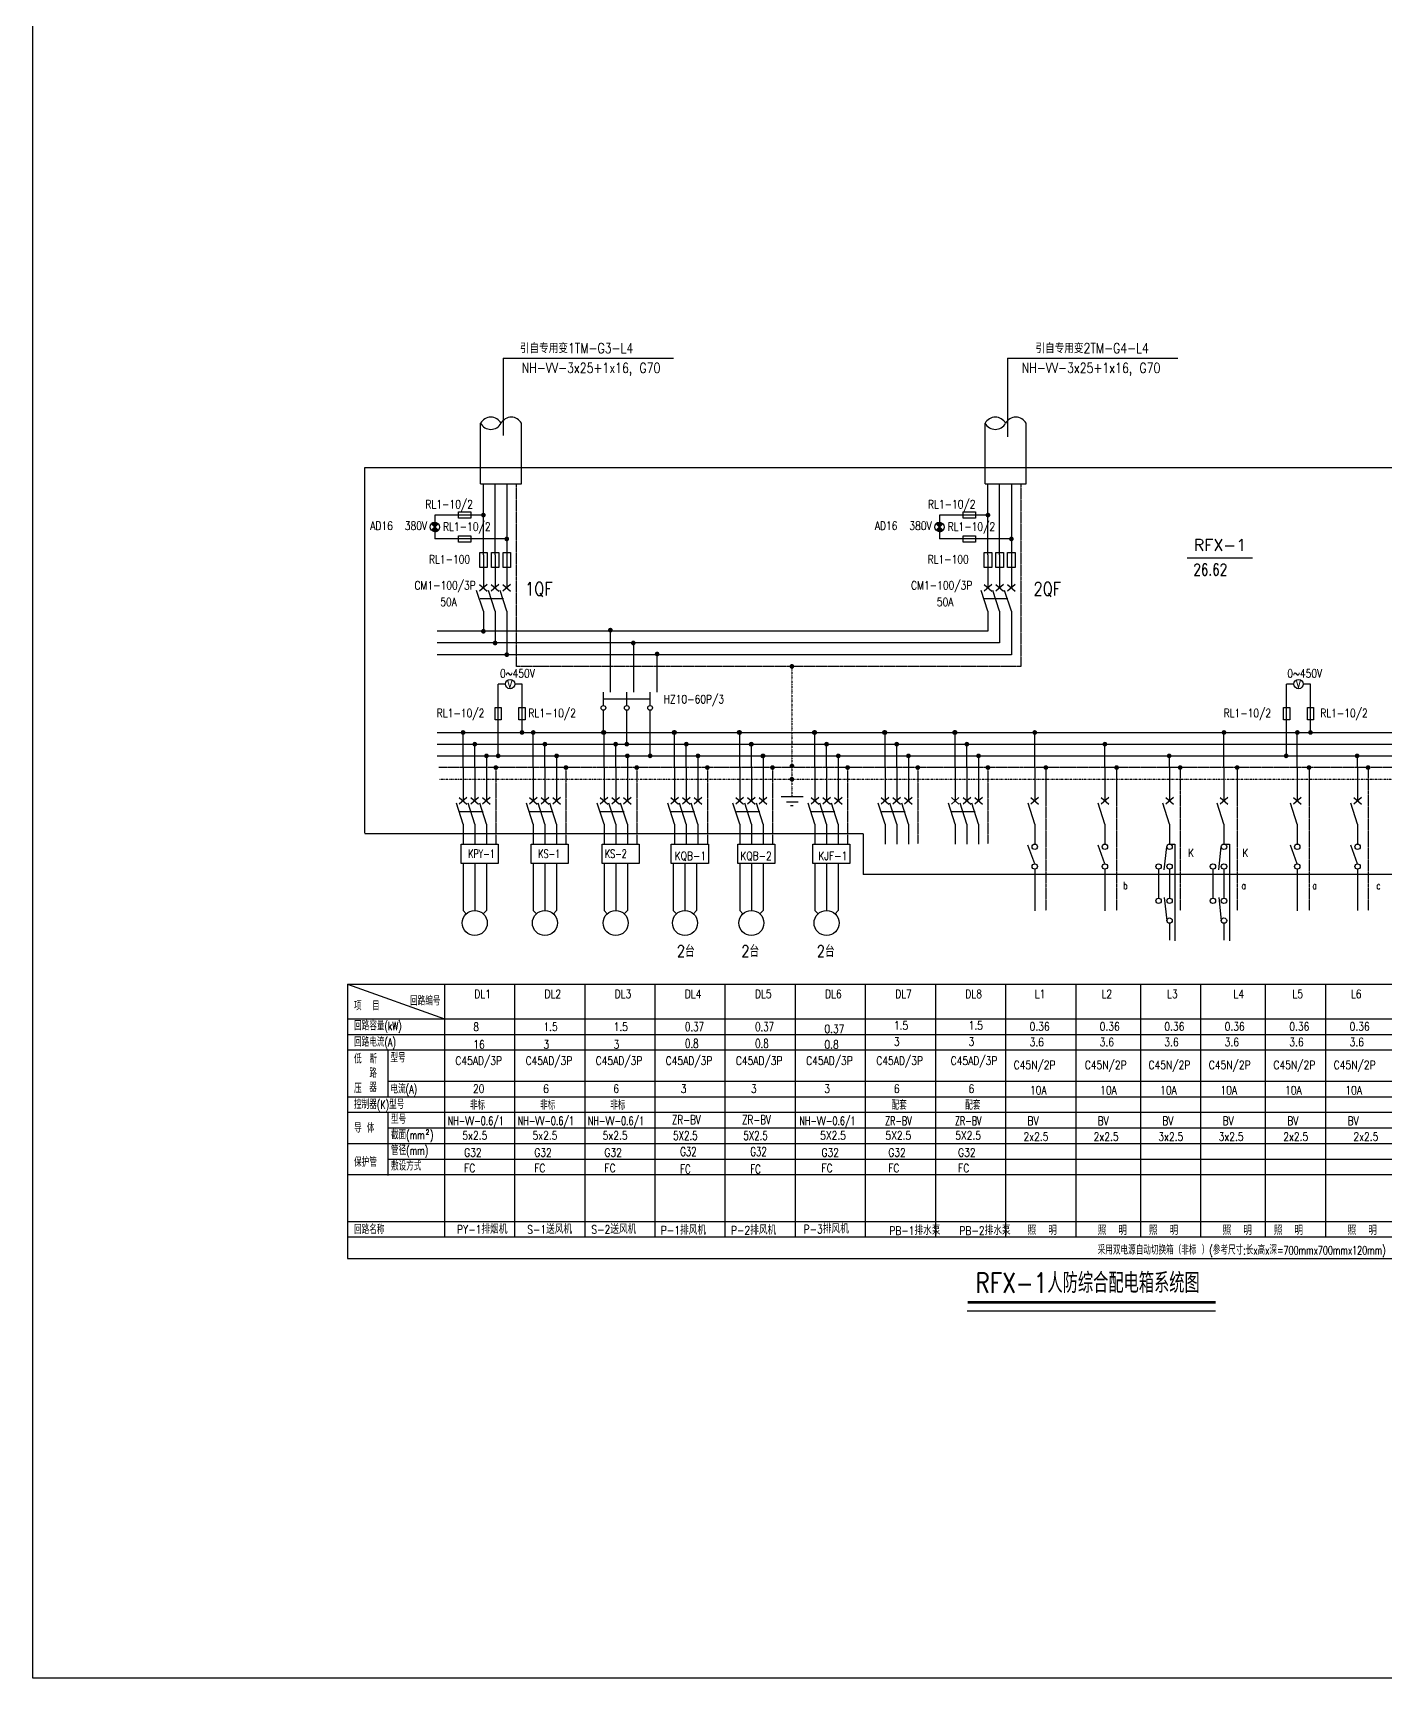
# Model space of a CAD drawing. Extents: x -170759 to 304867, y -311201 to 112352.
# Drawn here: x 41242 to 81724, y -104283 to -55029 of the extents above; entities that cross this region are included whole.
import ezdxf

# ---------------------------------------------------------------- set-up
doc = ezdxf.new("R2010")
doc.units = 0
for name, pattern in [('DASHDOT', [1, 0.5, -0.25, 0, -0.25]), ('DASHED', [0.75, 0.5, -0.25]), ('DASHED2', [0.375, 0.25, -0.125]), ('HIDDENX2', [0.75, 0.5, -0.25])]:
    doc.linetypes.add(name, pattern=pattern)
doc.layers.get('0').update_dxf_attribs({"linetype": 'CONTINUOUS'})
for name, color, linetype in [('DL', 7, 'CONTINUOUS'), ('ZHU', 251, 'CONTINUOUS'), ('导线', 1, 'CONTINUOUS'), ('标注', 7, 'CONTINUOUS')]:
    doc.layers.add(name, color=color, linetype=linetype)
doc.styles.add('HZ', font='txt', dxfattribs={"width": 0.9, "height": 350, "bigfont": 'HZS.SHX'})
doc.styles.add('HZFS', font='txt.shx', dxfattribs={"width": 0.8, "bigfont": 'msi_fsx.shx'})
doc.styles.add('HZS', font='txt', dxfattribs={"width": 0.7, "bigfont": 'HZS'})

# ---------------------------------------------------------------- blocks, each defined once
blk = doc.blocks.new('DL')
at = {"layer": 'DL', "color": 1}
for p, q in [((0, 0), (0, -1420)), ((-163, -1279), (163, -1562)), ((163, -1279), (-163, -1562)), ((0, -2420), (-288, -1530)), ((0, -2420), (0, -3275))]:
    blk.add_line(p, q, dxfattribs=at)

msp = doc.modelspace()

# ---------------------------------------------------------------- hatches: boundary and pattern name
at = {"layer": 'DL'}
h = msp.add_hatch(dxfattribs=at)
h.set_pattern_fill('ANSI31', color=1, scale=0.7, style=0)
h.set_pattern_definition([(45, (-270384.53834, -449967.34328), (-0.061871845086, 0.061871845086), [])])
h.paths.add_polyline_path([(53278.67072, -69821.48264), (53278.67072, -69681.48263, 0.1989123674), (53179.67577, -69722.48768)])
h.paths.add_polyline_path([(53278.67072, -69821.48264), (53377.66568, -69722.48768, 0.1989123674), (53278.67072, -69681.48263)])
h.paths.add_polyline_path([(53179.67577, -69920.47759, 0.1989123674), (53278.67072, -69961.48264), (53278.67072, -69821.48264)])
h.paths.add_polyline_path([(53278.67072, -69961.48264, 0.1989123674), (53377.66568, -69920.47759), (53278.67072, -69821.48264)])
h = msp.add_hatch(dxfattribs=at)
h.set_pattern_fill('ANSI31', color=1, scale=0.7, style=0)
h.set_pattern_definition([(45, (-255278.84661, -449967.34328), (-0.061871845086, 0.061871845086), [])])
h.paths.add_polyline_path([(68384.36245, -69821.48264), (68384.36245, -69681.48263, 0.1989123674), (68285.3675, -69722.48768)])
h.paths.add_polyline_path([(68384.36245, -69821.48264), (68483.3574, -69722.48768, 0.1989123674), (68384.36245, -69681.48263)])
h.paths.add_polyline_path([(68285.3675, -69920.47759, 0.1989123674), (68384.36245, -69961.48264), (68384.36245, -69821.48264)])
h.paths.add_polyline_path([(68384.36245, -69961.48264, 0.1989123674), (68483.3574, -69920.47759), (68384.36245, -69821.48264)])

# ---------------------------------------------------------------- linework, layer by layer
msp.add_lwpolyline([(110796.55916, -5775.22087), (110796.55916, -104282.61278), (41242.13485, -104282.61278), (41242.13485, -5775.22087)], close=True)
at = {"layer": 'DL', "color": 1}
for p, q in [((54729.07076, -70651.43992), (54729.07076, -68526.8358)), ((55079.07077, -70651.43992), (55079.07077, -68526.8358)), ((55429.07078, -68526.8358), (55429.07078, -71620.54105)), ((69834.76249, -70651.43992), (69834.76249, -68526.8358)), ((70184.7625, -70651.43992), (70184.7625, -68526.8358)), ((70534.76251, -68526.8358), (70534.76251, -71620.54105)), ((53179.67577, -69920.47759), (53377.66568, -69722.48768)), ((53377.66568, -69920.47759), (53179.67577, -69722.48768)), ((54729.07076, -69464.13263), (53278.67072, -69464.13263)), ((53278.67072, -69464.13263), (53278.67072, -70178.83265)), ((68285.3675, -69920.47759), (68483.3574, -69722.48768)), ((68483.3574, -69920.47759), (68285.3675, -69722.48768)), ((68384.36245, -69464.13263), (68384.36245, -70178.83265)), ((69834.76249, -69464.13263), (68384.36245, -69464.13263)), ((55429.07078, -70178.83265), (53278.67072, -70178.83265)), ((70534.76251, -70178.83265), (68384.36245, -70178.83265)), ((54729.07076, -70651.43992), (54729.07076, -71620.54105)), ((55079.07077, -70651.43992), (55079.07077, -71620.54105)), ((55079.07077, -70651.43992), (55079.07077, -71620.54105)), ((55429.07078, -70651.43992), (55429.07078, -71620.54105)), ((69834.76249, -70651.43992), (69834.76249, -71620.54105)), ((70184.7625, -70651.43992), (70184.7625, -71620.54105)), ((70184.7625, -70651.43992), (70184.7625, -71620.54105)), ((70534.76251, -70651.43992), (70534.76251, -71620.54105)), ((54628.27076, -71964.06477), (55328.27078, -71964.06477)), ((69733.96249, -71964.06477), (70433.96251, -71964.06477)), ((70184.7625, -72345.6896), (70184.7625, -73293.83273)), ((70534.76251, -72345.6896), (70534.76251, -73643.83274)), ((58530.89732, -72943.83272), (53343.65671, -72943.83272)), ((59230.89734, -73293.83273), (53343.65671, -73293.83273)), ((55079.07077, -72943.83272), (55079.07077, -73293.83273)), ((55429.07078, -72943.83272), (55429.07078, -73643.83274)), ((62721.79744, -72943.83272), (58530.89732, -72943.83272)), ((58530.89732, -74770.13277), (58530.89732, -72943.83272)), ((63421.79746, -73293.83273), (59230.89734, -73293.83273)), ((59230.89734, -74770.13277), (59230.89734, -73293.83273)), ((69834.76249, -72943.83272), (62148.41228, -72943.83272)), ((70184.7625, -73293.83273), (62148.41228, -73293.83273)), ((59930.89736, -73643.83274), (53343.65671, -73643.83274)), ((64121.79748, -73643.83274), (59930.89736, -73643.83274)), ((59930.89736, -74770.13277), (59930.89736, -73643.83274)), ((70534.76251, -73643.83274), (62148.41228, -73643.83274)), ((55170.07078, -76672.53898), (55170.07078, -74522.13892)), ((55387.42078, -74522.13892), (55170.07078, -74522.13892)), ((55884.7708, -74522.13892), (55667.42079, -74522.13892)), ((55884.7708, -75972.53896), (55884.7708, -74522.13892)), ((58320.89732, -75167.03279), (58320.89732, -74770.13277)), ((58320.89732, -75167.03279), (58320.89732, -74770.13277)), ((59020.89734, -75167.03279), (59020.89734, -74770.13277)), ((59720.89735, -75167.03279), (59720.89735, -74770.13277)), ((78775.70477, -76672.53898), (78775.70477, -74522.13892)), ((78993.05478, -74522.13892), (78775.70477, -74522.13892)), ((79490.40479, -74522.13892), (79273.05478, -74522.13892)), ((79490.40479, -75972.53896), (79490.40479, -74522.13892)), ((58320.89732, -74968.58278), (59720.89735, -74968.58278)), ((58320.89732, -75972.53896), (58320.89732, -75307.03279)), ((59020.89734, -76322.53897), (59020.89734, -75307.03279)), ((59720.89735, -76672.53898), (59720.89735, -75307.03279)), ((53343.65671, -75972.53896), (102565.76985, -75972.53896)), ((53343.65671, -76322.53897), (102565.76985, -76322.53897)), ((54120.8972, -77022.53899), (54120.8972, -75972.53896)), ((54470.89721, -77022.53899), (54470.89721, -76322.53897)), ((56220.89726, -77022.53899), (56220.89726, -75972.53896)), ((56570.89727, -77022.53899), (56570.89727, -76322.53897)), ((58339.64526, -77022.53899), (58339.64526, -75972.53896)), ((58689.64527, -77022.53899), (58689.64527, -76322.53897)), ((60453.36891, -77022.53899), (60453.36891, -75972.53896)), ((60803.36892, -77022.53899), (60803.36892, -76322.53897)), ((62402.87251, -77022.53899), (62402.87251, -75972.53896)), ((62752.87252, -77022.53899), (62752.87252, -76322.53897)), ((64653.3699, -77022.53899), (64653.3699, -75972.53896)), ((65003.36991, -77022.53899), (65003.36991, -76322.53897)), ((66753.36996, -77022.53899), (66753.36996, -75972.53896)), ((67103.36997, -77022.53899), (67103.36997, -76322.53897)), ((68853.37002, -77022.53899), (68853.37002, -75972.53896)), ((69203.37003, -77022.53899), (69203.37003, -76322.53897)), ((71235.89768, -77022.53899), (71235.89768, -75972.53896)), ((73335.89774, -77022.53899), (73335.89774, -76322.53897)), ((76901.04167, -77022.53899), (76901.04167, -75972.53896)), ((79095.94878, -77022.53899), (79095.94878, -76007.53896)), ((53343.65671, -76672.53898), (102565.76985, -76672.53898)), ((54820.89722, -76672.53898), (54820.89722, -77991.64013)), ((56920.89728, -76672.53898), (56920.89728, -77991.64013)), ((59039.64528, -76672.53898), (59039.64528, -77991.64013)), ((61153.36893, -76672.53898), (61153.36893, -77991.64013)), ((63102.87253, -76672.53898), (63102.87253, -77991.64013)), ((65353.36992, -76672.53898), (65353.36992, -77991.64013)), ((67453.36998, -76672.53898), (67453.36998, -77991.64013)), ((69553.37004, -76672.53898), (69553.37004, -77991.64013)), ((75272.59914, -77022.53899), (75272.59914, -76672.53898)), ((80899.72648, -77022.53899), (80899.72648, -76672.53898)), ((54120.8972, -77022.53899), (54120.8972, -77991.64013)), ((54470.89721, -77022.53899), (54470.89721, -77991.64013)), ((54470.89721, -77022.53899), (54470.89721, -77991.64013)), ((54820.89722, -77022.53899), (54820.89722, -77991.64013)), ((56220.89726, -77022.53899), (56220.89726, -77991.64013)), ((56570.89727, -77022.53899), (56570.89727, -77991.64013)), ((56570.89727, -77022.53899), (56570.89727, -77991.64013)), ((56920.89728, -77022.53899), (56920.89728, -77991.64013)), ((58339.64526, -77022.53899), (58339.64526, -77991.64013)), ((58689.64527, -77022.53899), (58689.64527, -77991.64013)), ((58689.64527, -77022.53899), (58689.64527, -77991.64013)), ((59039.64528, -77022.53899), (59039.64528, -77991.64013)), ((60453.36891, -77022.53899), (60453.36891, -77991.64013)), ((60803.36892, -77022.53899), (60803.36892, -77991.64013)), ((60803.36892, -77022.53899), (60803.36892, -77991.64013)), ((61153.36893, -77022.53899), (61153.36893, -77991.64013)), ((62402.87251, -77022.53899), (62402.87251, -77991.64013)), ((62752.87252, -77022.53899), (62752.87252, -77991.64013)), ((62752.87252, -77022.53899), (62752.87252, -77991.64013)), ((63102.87253, -77022.53899), (63102.87253, -77991.64013)), ((64653.3699, -77022.53899), (64653.3699, -77991.64013)), ((65003.36991, -77022.53899), (65003.36991, -77991.64013)), ((65003.36991, -77022.53899), (65003.36991, -77991.64013)), ((65353.36992, -77022.53899), (65353.36992, -77991.64013)), ((66753.36996, -77022.53899), (66753.36996, -77991.64013)), ((67103.36997, -77022.53899), (67103.36997, -77991.64013)), ((67103.36997, -77022.53899), (67103.36997, -77991.64013)), ((67453.36998, -77022.53899), (67453.36998, -77991.64013)), ((68853.37002, -77022.53899), (68853.37002, -77991.64013)), ((69203.37003, -77022.53899), (69203.37003, -77991.64013)), ((69203.37003, -77022.53899), (69203.37003, -77991.64013)), ((69553.37004, -77022.53899), (69553.37004, -77991.64013)), ((71235.89768, -77022.53899), (71235.89768, -77991.64013)), ((71568.79363, -77022.53899), (71568.79363, -77991.64013)), ((73335.89774, -77022.53899), (73335.89774, -77991.64013)), ((73335.89774, -77022.53899), (73335.89774, -77991.64013)), ((73685.89775, -77022.53899), (73685.89775, -77991.64013)), ((76901.04167, -77022.53899), (76901.04167, -77991.64013)), ((77294.41096, -77022.53899), (77294.41096, -77991.64013)), ((79095.94878, -77022.53899), (79095.94878, -77991.64013)), ((79095.94878, -77022.53899), (79095.94878, -77991.64013)), ((79445.94879, -77022.53899), (79445.94879, -77991.64013)), ((63640.43008, -77894.23286), (64302.6301, -77894.23286)), ((63798.63009, -78047.53287), (64154.9301, -78047.53287)), ((63923.93009, -78156.03287), (64000.93009, -78156.03287)), ((54020.0972, -78335.16385), (54720.09721, -78335.16385)), ((56097.45464, -78335.16385), (56797.45466, -78335.16385)), ((58238.84526, -78335.16385), (58938.84527, -78335.16385)), ((60352.56891, -78335.16385), (61052.56893, -78335.16385)), ((60453.36891, -78716.78867), (60453.36891, -79314.93179)), ((60803.36892, -78716.78867), (60803.36892, -79314.93179)), ((61153.36893, -78716.78867), (61153.36893, -79310.54508)), ((62302.07251, -78335.16385), (63002.07253, -78335.16385)), ((64552.5699, -78335.16385), (65252.56992, -78335.16385)), ((64653.3699, -78716.78867), (64653.3699, -79314.93179)), ((65003.36991, -78716.78867), (65003.36991, -79314.93179)), ((65353.36992, -78716.78867), (65353.36992, -79310.54508)), ((66652.56996, -78335.16385), (67352.56998, -78335.16385)), ((66753.36996, -78716.78867), (66753.36996, -79314.93179)), ((67103.36997, -78716.78867), (67103.36997, -79314.93179)), ((67453.36998, -78716.78867), (67453.36998, -79310.54508)), ((68752.57002, -78335.16385), (69452.57004, -78335.16385)), ((68853.37002, -78716.78867), (68853.37002, -79314.93179)), ((69203.37003, -78716.78867), (69203.37003, -79314.93179)), ((69553.37004, -78716.78867), (69553.37004, -79310.54508)), ((56220.89726, -79237.58869), (56220.89726, -79314.93179)), ((56570.89727, -79237.58869), (56570.89727, -79314.93179)), ((56920.89728, -79197.13924), (56920.89728, -79314.93179)), ((58339.64526, -79237.58869), (58339.64526, -79314.93179)), ((58689.64527, -79237.58869), (58689.64527, -79314.93179)), ((59039.64528, -79197.13924), (59039.64528, -79314.93179)), ((71235.89768, -79905.89166), (71031.37922, -79343.03426)), ((73335.89774, -79905.89166), (73131.37928, -79343.03426)), ((79095.94878, -79905.89166), (78891.43032, -79343.03426)), ((80899.72648, -79905.89166), (80695.20802, -79343.03426)), ((54120.8972, -79898.26514), (54120.8972, -81301.51865)), ((54470.89721, -79898.26514), (54470.89721, -81301.51865)), ((54820.89722, -79898.26514), (54820.89722, -81301.51865)), ((56220.89726, -79898.26514), (56220.89726, -81301.51865)), ((56570.89727, -79898.26514), (56570.89727, -81301.51865)), ((56920.89728, -79898.26514), (56920.89728, -81301.51865)), ((58339.64526, -79898.26514), (58339.64526, -81301.51865)), ((58689.64527, -79898.26514), (58689.64527, -81301.51865)), ((59039.64528, -79898.26514), (59039.64528, -81301.51865)), ((60413.26428, -79898.26514), (60413.26428, -81301.51865)), ((60763.26429, -79898.26514), (60763.26429, -81301.51865)), ((61113.2643, -79898.26514), (61113.2643, -81301.51865)), ((62402.25914, -79898.26514), (62402.25914, -81301.51865)), ((62752.25915, -79898.26514), (62752.25915, -81301.51865)), ((63102.25916, -79898.26514), (63102.25916, -81301.51865)), ((64653.3699, -79898.26514), (64653.3699, -81301.51865)), ((65003.36991, -79898.26514), (65003.36991, -81301.51865)), ((65353.36992, -79898.26514), (65353.36992, -81301.51865)), ((71232.97925, -80065.83841), (71232.97925, -81312.83365)), ((73332.97931, -80065.83841), (73332.97931, -81312.83365)), ((79093.03036, -80065.83841), (79093.03036, -81312.83365))]:
    msp.add_line(p, q, dxfattribs=at)
at = {"layer": 'DL', "color": 1, "linetype": 'HIDDENX2'}
for p, q in [((55709.07079, -68526.8358), (55709.07079, -73993.83275)), ((70814.76252, -68526.8358), (70814.76252, -73993.83275)), ((70814.76252, -73993.83275), (55709.07079, -73993.83275)), ((71568.79363, -77022.53899), (71568.79363, -81301.51865)), ((73685.89775, -77022.53899), (73685.89775, -81301.51865)), ((75587.5905, -77022.53899), (75587.5905, -81301.51865)), ((77294.41096, -77022.53899), (77294.41096, -81301.51865)), ((79445.94879, -77022.53899), (79445.94879, -81301.51865)), ((81214.71784, -77022.53899), (81214.71784, -81301.51865))]:
    msp.add_line(p, q, dxfattribs=at)
at = {"layer": 'DL', "color": 1, "linetype": 'DASHDOT'}
for p, q in [((63965.23009, -73993.83275), (63965.23009, -77894.23286)), ((53401.47359, -77372.539), (102565.76985, -77372.539))]:
    msp.add_line(p, q, dxfattribs=at)
at = {"layer": 'DL', "color": 1, "linetype": 'Continuous'}
for p, q in [((54120.8972, -81301.51865), (54215.02786, -81402.37293)), ((54820.89722, -81301.51865), (54726.76656, -81402.37293)), ((56220.89726, -81301.51865), (56315.02792, -81402.37293)), ((56920.89728, -81301.51865), (56826.76661, -81402.37293)), ((58339.64526, -81301.51865), (58433.77592, -81402.37293)), ((59039.64528, -81301.51865), (58945.51462, -81402.37293)), ((60413.26428, -81301.51865), (60507.39494, -81402.37293)), ((61113.2643, -81301.51865), (61019.13364, -81402.37293)), ((62402.25914, -81301.51865), (62496.38981, -81402.37293)), ((63102.25916, -81301.51865), (63008.1285, -81402.37293)), ((64653.3699, -81301.51865), (64747.50056, -81402.37293)), ((65353.36992, -81301.51865), (65259.23926, -81402.37293))]:
    msp.add_line(p, q, dxfattribs=at)
at = {"layer": 'DL'}
for p, q in [((53560.89718, -83508.97883), (53560.89718, -91076.57373)), ((55660.89724, -83508.97883), (55660.89724, -91076.57373)), ((57760.8973, -83508.97883), (57760.8973, -91076.57373)), ((59860.89736, -83508.97883), (59860.89736, -91076.57373)), ((61960.89742, -83508.97883), (61960.89742, -91076.57373)), ((64060.89748, -83508.97883), (64060.89748, -91076.57373)), ((66160.89754, -83508.97883), (66160.89754, -91076.57373)), ((68260.89759, -83508.97883), (68260.89759, -91076.57373)), ((70360.89765, -83508.97883), (70360.89765, -91076.57373)), ((72460.89771, -83508.97883), (72460.89771, -91076.57373)), ((74396.75308, -83508.97883), (74396.75308, -91076.57373)), ((76201.29607, -83508.97883), (76201.29607, -91076.57373)), ((78137.15144, -83508.97883), (78137.15144, -91076.57373)), ((79941.69443, -83508.97883), (79941.69443, -91076.57373)), ((51864.37447, -85500.79752), (51864.37447, -86876.57361)), ((51864.37447, -87367.46424), (51864.37447, -89234.13096))]:
    msp.add_line(p, q, dxfattribs=at)
at = {"layer": 'DL', "color": 1}
for points in [[(53982.87074, -69556.88263), (53982.87074, -69371.38262), (54354.57075, -69371.38262), (54354.57075, -69556.88263)], [(53982.87074, -70271.58265), (53982.87074, -70086.08264), (54354.57075, -70086.08264), (54354.57075, -70271.58265)], [(54617.77076, -70589.13992), (54840.37077, -70589.13992), (54840.37077, -71035.17993), (54617.77076, -71035.17993)], [(54967.77077, -70589.13992), (55190.37078, -70589.13992), (55190.37078, -71035.17993), (54967.77077, -71035.17993)], [(55317.77078, -70589.13992), (55540.37079, -70589.13992), (55540.37079, -71035.17993), (55317.77078, -71035.17993)], [(69723.46249, -70589.13992), (69946.0625, -70589.13992), (69946.0625, -71035.17993), (69723.46249, -71035.17993)], [(70073.4625, -70589.13992), (70296.06251, -70589.13992), (70296.06251, -71035.17993), (70073.4625, -71035.17993)], [(70423.46251, -70589.13992), (70646.06251, -70589.13992), (70646.06251, -71035.17993), (70423.46251, -71035.17993)]]:
    msp.add_lwpolyline(points, close=True, dxfattribs=at)
at = {"layer": 'DL', "color": 1, "const_width": 70}
for points in [[(54694.07076, -69464.13263, 1), (54764.07076, -69464.13263, 1)], [(69799.76249, -69464.13263, 1), (69869.76249, -69464.13263, 1)], [(55394.07078, -70178.83265, 1), (55464.07078, -70178.83265, 1)], [(70499.76251, -70178.83265, 1), (70569.76251, -70178.83265, 1)], [(54694.07076, -72943.83272, 1), (54764.07076, -72943.83272, 1)], [(58495.89732, -72908.83272, 1), (58565.89732, -72908.83272, 1)], [(55044.07077, -73293.83273, 1), (55114.07077, -73293.83273, 1)], [(59181.53729, -73293.87598, 1), (59251.53729, -73293.87598, 1)], [(55394.07078, -73643.83274, 1), (55464.07078, -73643.83274, 1)], [(59895.89736, -73623.85128, 1), (59965.89736, -73623.85128, 1)], [(63930.23009, -73993.83275, 1), (64000.23009, -73993.83275, 1)], [(54085.8972, -75972.53896, 1), (54155.8972, -75972.53896, 1)], [(54435.89721, -76322.53897, 1), (54505.89721, -76322.53897, 1)], [(55884.7708, -75937.53896, 1), (55884.7708, -76007.53896, 1)], [(56185.89726, -75972.53896, 1), (56255.89726, -75972.53896, 1)], [(56535.89727, -76322.53897, 1), (56605.89727, -76322.53897, 1)], [(58285.89731, -75972.53896, 1), (58355.89732, -75972.53896, 1)], [(58285.89731, -75972.53896, 1), (58355.89732, -75972.53896, 1)], [(58304.64526, -75972.53896, 1), (58374.64526, -75972.53896, 1)], [(58654.64527, -76322.53897, 1), (58724.64527, -76322.53897, 1)], [(58985.89733, -76322.53897, 1), (59055.89734, -76322.53897, 1)], [(60399.08472, -75972.53896, 1), (60469.08472, -75972.53896, 1)], [(60399.08472, -75972.53896, 1), (60469.08472, -75972.53896, 1)], [(60417.83266, -75972.53896, 1), (60487.83266, -75972.53896, 1)], [(60768.36892, -76322.53897, 1), (60838.36892, -76322.53897, 1)], [(62348.58832, -75972.53896, 1), (62418.58832, -75972.53896, 1)], [(62348.58832, -75972.53896, 1), (62418.58832, -75972.53896, 1)], [(62358.41228, -75974.27403, 1), (62428.41228, -75974.27403, 1)], [(62367.33626, -75972.53896, 1), (62437.33626, -75972.53896, 1)], [(62708.41229, -76324.27404, 1), (62778.41229, -76324.27404, 1)], [(62717.87252, -76322.53897, 1), (62787.87252, -76322.53897, 1)], [(64599.08571, -75972.53896, 1), (64669.08571, -75972.53896, 1)], [(64599.08571, -75972.53896, 1), (64669.08571, -75972.53896, 1)], [(64617.83365, -75972.53896, 1), (64687.83365, -75972.53896, 1)], [(64968.36991, -76322.53897, 1), (65038.36991, -76322.53897, 1)], [(66699.08577, -75972.53896, 1), (66769.08577, -75972.53896, 1)], [(66699.08577, -75972.53896, 1), (66769.08577, -75972.53896, 1)], [(66717.83371, -75972.53896, 1), (66787.83371, -75972.53896, 1)], [(67068.36997, -76322.53897, 1), (67138.36997, -76322.53897, 1)], [(68799.08582, -75972.53896, 1), (68869.08583, -75972.53896, 1)], [(68799.08582, -75972.53896, 1), (68869.08583, -75972.53896, 1)], [(68817.83377, -75972.53896, 1), (68887.83377, -75972.53896, 1)], [(69168.37003, -76322.53897, 1), (69238.37003, -76322.53897, 1)], [(71200.89768, -75972.53896, 1), (71270.89768, -75972.53896, 1)], [(73300.89774, -76322.53897, 1), (73370.89774, -76322.53897, 1)], [(76866.04167, -75972.53896, 1), (76936.04167, -75972.53896, 1)], [(79060.94878, -75972.53896, 1), (79130.94878, -75972.53896, 1)], [(79490.40479, -75937.53896, 1), (79490.40479, -76007.53896, 1)], [(54785.89722, -76672.53898, 1), (54855.89722, -76672.53898, 1)], [(55170.07078, -76637.53898, 1), (55170.07078, -76707.53898, 1)], [(56885.89728, -76672.53898, 1), (56955.89728, -76672.53898, 1)], [(59004.64528, -76672.53898, 1), (59074.64528, -76672.53898, 1)], [(59685.89735, -76672.53898, 1), (59755.89736, -76672.53898, 1)], [(61118.36893, -76672.53898, 1), (61188.36893, -76672.53898, 1)], [(63058.4123, -76674.27405, 1), (63128.4123, -76674.27405, 1)], [(63067.87253, -76672.53898, 1), (63137.87253, -76672.53898, 1)], [(65318.36992, -76672.53898, 1), (65388.36992, -76672.53898, 1)], [(67418.36998, -76672.53898, 1), (67488.36998, -76672.53898, 1)], [(69518.37004, -76672.53898, 1), (69588.37004, -76672.53898, 1)], [(75258.59914, -76637.53898, 1), (75258.59914, -76707.53898, 1)], [(78761.70477, -76637.53898, 1), (78761.70477, -76707.53898, 1)], [(80885.72648, -76637.53898, 1), (80885.72648, -76707.53898, 1)], [(55065.89722, -77022.53899, 1), (55135.89723, -77022.53899, 1)], [(57165.89728, -77022.53899, 1), (57235.89729, -77022.53899, 1)], [(59284.64528, -77022.53899, 1), (59354.64529, -77022.53899, 1)], [(61398.36894, -77022.53899, 1), (61468.36894, -77022.53899, 1)], [(63347.87254, -77022.53899, 1), (63417.87254, -77022.53899, 1)], [(63930.23009, -76978.38271, 1), (64000.23009, -76978.38271, 1)], [(63930.23009, -77372.539, 1), (64000.23009, -77372.539, 1)], [(65598.36993, -77022.53899, 1), (65668.36993, -77022.53899, 1)], [(67698.36999, -77022.53899, 1), (67768.36999, -77022.53899, 1)], [(69798.37005, -77022.53899, 1), (69868.37005, -77022.53899, 1)], [(71533.79363, -77022.53899, 1), (71603.79363, -77022.53899, 1)], [(73650.89774, -77022.53899, 1), (73720.89775, -77022.53899, 1)], [(75552.5905, -77022.53899, 1), (75622.5905, -77022.53899, 1)], [(77259.41096, -77022.53899, 1), (77329.41096, -77022.53899, 1)], [(79410.94879, -77022.53899, 1), (79480.94879, -77022.53899, 1)], [(81179.71784, -77022.53899, 1), (81249.71784, -77022.53899, 1)]]:
    msp.add_lwpolyline(points, format="xyb", close=True, dxfattribs=at)
at = {"layer": 'DL'}
for points in [[(69088.56247, -69556.88263), (69088.56247, -69371.38262), (69460.26248, -69371.38262), (69460.26248, -69556.88263)], [(69088.56247, -70271.58265), (69088.56247, -70086.08264), (69460.26248, -70086.08264), (69460.26248, -70271.58265)], [(55077.32077, -75226.33894), (55262.82078, -75226.33894), (55262.82078, -75598.03895), (55077.32077, -75598.03895)], [(55792.02079, -75226.33894), (55977.5208, -75226.33894), (55977.5208, -75598.03895), (55792.02079, -75598.03895)], [(78682.95477, -75226.33894), (78868.45477, -75226.33894), (78868.45477, -75598.03895), (78682.95477, -75598.03895)], [(79397.65479, -75226.33894), (79583.15479, -75226.33894), (79583.15479, -75598.03895), (79397.65479, -75598.03895)]]:
    msp.add_lwpolyline(points, close=True, dxfattribs=at)
for points in [[(55171.81582, -79314.93179), (55171.81582, -79898.26514), (54062.56386, -79898.26514), (54062.56386, -79314.93179), (55171.81582, -79314.93179)], [(57271.81588, -79314.93179), (57271.81588, -79898.26514), (56162.56392, -79898.26514), (56162.56392, -79314.93179), (57271.81588, -79314.93179)], [(59390.56388, -79314.93179), (59390.56388, -79898.26514), (58281.31192, -79898.26514), (58281.31192, -79314.93179), (59390.56388, -79314.93179)], [(61464.1829, -79314.93179), (61464.1829, -79898.26514), (60354.93094, -79898.26514), (60354.93094, -79314.93179), (61464.1829, -79314.93179)], [(63453.17777, -79314.93179), (63453.17777, -79898.26514), (62343.92581, -79898.26514), (62343.92581, -79314.93179), (63453.17777, -79314.93179)], [(65704.28852, -79314.93179), (65704.28852, -79898.26514), (64595.03657, -79898.26514), (64595.03657, -79314.93179), (65704.28852, -79314.93179)]]:
    msp.add_lwpolyline(points, dxfattribs=at)
at = {"layer": 'DL', "color": 1}
for centre, radius in [((53278.67072, -69821.48264), 140), ((68384.36245, -69821.48264), 140), ((55527.42079, -74522.13892), 140), ((79133.05478, -74522.13892), 140), ((58320.89732, -75237.03279), 70), ((59020.89734, -75237.03279), 70), ((59720.89735, -75237.03279), 70), ((71235.89768, -79394.93179), 80), ((73335.89774, -79394.93179), 80), ((79095.94878, -79394.93179), 80), ((80899.72648, -79394.93179), 80), ((71235.89768, -79985.89166), 80), ((73335.89774, -79985.89166), 80), ((79095.94878, -79985.89166), 80), ((80899.72648, -79985.89166), 80)]:
    msp.add_circle(centre, radius, dxfattribs=at)
at = {"layer": 'DL'}
for centre in [(54470.89721, -81676.51865), (56570.89727, -81676.51865), (58689.64527, -81676.51865), (60763.26429, -81676.51865), (62752.25915, -81676.51865), (65003.36991, -81676.51865)]:
    msp.add_circle(centre, 375, dxfattribs=at)
at = {"layer": 'ZHU'}
msp.add_line((69213.7512, -93288.78177), (76651.64446, -93288.78177), dxfattribs=at)
at = {"layer": 'ZHU', "const_width": 80}
msp.add_lwpolyline([(69230.67001, -93029.60843), (76651.64446, -93029.60843)], dxfattribs=at)
at = {"layer": '导线', "linetype": 'DASHED'}
for p, q in [((53394.32995, -77013.38271), (102565.76985, -77013.38271)), ((55100.89723, -77057.53899), (55100.89723, -79308.92537)), ((57200.89728, -77057.53899), (57200.89728, -79308.92537)), ((59319.64529, -77057.53899), (59319.64529, -79308.92537)), ((61433.36894, -77057.53899), (61433.36894, -79308.92537)), ((63382.87254, -77057.53899), (63382.87254, -79308.92537)), ((65633.36993, -77057.53899), (65633.36993, -79308.92537)), ((67733.36999, -77057.53899), (67733.36999, -79308.92537)), ((69833.37005, -77057.53899), (69833.37005, -79308.92537))]:
    msp.add_line(p, q, dxfattribs=at)
at = {"layer": '导线', "ltscale": 1000}
for p, q in [((75113.39914, -80089.44197), (75192.59914, -79394.93179)), ((75275.51623, -79314.93179), (75432.59914, -79314.93179)), ((75432.59914, -79314.93179), (75432.59914, -82206.13562)), ((76741.84167, -80089.44197), (76821.04167, -79394.93179)), ((76903.95876, -79314.93179), (77061.04167, -79314.93179)), ((77061.04167, -79314.93179), (77061.04167, -82206.13562)), ((74942.99914, -80065.89166), (74942.99914, -80933.22032)), ((75272.59914, -80065.89166), (75272.59914, -80933.22032)), ((76571.44167, -80065.89166), (76571.44167, -80933.22032)), ((76901.04167, -80065.89166), (76901.04167, -80933.22032)), ((80899.72648, -80065.89166), (80899.72648, -81301.51865)), ((75113.39914, -80909.67001), (75192.59914, -81604.18019)), ((76741.84167, -80909.67001), (76821.04167, -81604.18019)), ((75272.59914, -81684.18019), (75272.59914, -82192.4363)), ((76901.04167, -81684.18019), (76901.04167, -82192.4363))]:
    msp.add_line(p, q, dxfattribs=at)
for centre in [(75272.59914, -79394.93179), (76901.04167, -79394.93179), (74942.99914, -79985.89166), (75272.59914, -79985.89166), (76571.44167, -79985.89166), (76901.04167, -79985.89166), (74942.99914, -81013.22032), (75272.59914, -81013.22032), (76571.44167, -81013.22032), (76901.04167, -81013.22032), (75272.59914, -81604.18019), (76901.04167, -81604.18019)]:
    msp.add_circle(centre, 80, dxfattribs=at)
at = {"layer": '标注', "linetype": 'Continuous'}
for p, q in [((55315.90415, -64763.4039), (60418.14596, -64763.4039)), ((55315.90415, -64763.4039), (55315.90415, -67081.48426)), ((70421.59587, -64763.4039), (75523.83769, -64763.4039)), ((70421.59587, -64763.4039), (70421.59587, -67123.4121)), ((54644.5129, -68526.8358), (54644.5129, -66716.29675)), ((55869.81701, -68526.8358), (55869.81701, -66716.29675)), ((69750.20463, -68526.8358), (69750.20463, -66716.29675)), ((70975.50874, -68526.8358), (70975.50874, -66716.29675)), ((54644.5129, -68526.8358), (55869.81701, -68526.8358)), ((69750.20463, -68526.8358), (70975.50874, -68526.8358)), ((75799.98762, -70744.69448), (77759.32693, -70744.69448))]:
    msp.add_line(p, q, dxfattribs=at)
at = {"layer": '标注', "linetype": 'DASHED2', "ltscale": 10}
for p, q in [((51178.48693, -68040.24616), (102857.79881, -68040.24616)), ((51178.48693, -78999.27882), (51178.48693, -68040.24616)), ((51178.48693, -78999.27882), (66094.31244, -78999.27882)), ((66094.31244, -78999.27882), (66094.31244, -80227.1063)), ((102857.79881, -80227.1063), (66094.31244, -80227.1063))]:
    msp.add_line(p, q, dxfattribs=at)
at = {"layer": '标注'}
for p, q in [((50663.2911, -83508.97883), (102478.49247, -83508.97883)), ((50663.2911, -83508.97883), (50663.2911, -91722.22983)), ((50663.2911, -83508.97883), (53560.89718, -84543.24021)), ((53560.89718, -83508.97883), (53560.89718, -91076.57373)), ((50663.2911, -84543.24021), (102478.49247, -84543.24021)), ((50663.2911, -85009.90689), (102478.49247, -85009.90689)), ((50663.2911, -85476.57357), (102478.49247, -85476.57357)), ((51864.37447, -86409.90693), (102478.49247, -86409.90693)), ((50663.2911, -86876.57361), (102478.49247, -86876.57361)), ((50663.2911, -87343.24029), (102478.49247, -87343.24029)), ((51864.37447, -87809.90697), (102478.49247, -87809.90697)), ((50663.2911, -88276.57365), (102478.49247, -88276.57365)), ((51864.37447, -88743.24033), (102478.49247, -88743.24033)), ((50663.2911, -89209.90701), (102478.49247, -89209.90701)), ((50663.2911, -90609.90705), (102478.49247, -90609.90705)), ((50663.2911, -91076.57373), (102478.49247, -91076.57373)), ((50663.2911, -91722.22983), (102478.49247, -91722.22983))]:
    msp.add_line(p, q, dxfattribs=at)
at = {"layer": '标注', "linetype": 'Continuous'}
for centre, start, end in [((54950.83893, -66881.96377), 28.405377334, 151.594622666), ((54950.83893, -66550.62973), 208.405377334, 331.594622666), ((55563.49098, -66881.96377), 28.405377334, 151.594622666), ((70056.53066, -66881.96377), 28.405377334, 151.594622666), ((70056.53066, -66550.62973), 208.405377334, 331.594622666), ((70669.18271, -66881.96377), 28.405377334, 151.594622666)]:
    msp.add_arc(centre, 348.2545, start, end, dxfattribs=at)

# ---------------------------------------------------------------- block references
at = {"layer": 'DL', "color": 1, "xscale": 0.7000000195985194, "yscale": 0.7000000195985194, "zscale": 0.7000000196000005}
for p in [(54729.07076, -70651.43992), (55079.07077, -70651.43992), (55429.07078, -70651.43992), (69834.76249, -70651.43992), (70184.7625, -70651.43992), (70534.76251, -70651.43992), (54120.8972, -77022.53899), (54470.89721, -77022.53899), (54820.89722, -77022.53899), (56220.89726, -77022.53899), (56570.89727, -77022.53899), (56920.89728, -77022.53899), (58339.64526, -77022.53899), (58689.64527, -77022.53899), (59039.64528, -77022.53899), (60453.36891, -77022.53899), (60803.36892, -77022.53899), (61153.36893, -77022.53899), (62402.87251, -77022.53899), (62752.87252, -77022.53899), (63102.87253, -77022.53899), (64653.3699, -77022.53899), (65003.36991, -77022.53899), (65353.36992, -77022.53899), (66753.36996, -77022.53899), (67103.36997, -77022.53899), (67453.36998, -77022.53899), (68853.37002, -77022.53899), (69203.37003, -77022.53899), (69553.37004, -77022.53899), (71235.89768, -77022.53899), (73335.89774, -77022.53899), (75272.59914, -77022.53899), (76901.04167, -77022.53899), (79095.94878, -77022.53899), (80899.72648, -77022.53899)]:
    msp.add_blockref('DL', p, dxfattribs=at)

# ---------------------------------------------------------------- texts
at = {"layer": 'DL'}
for s, height, style, width, p in [('KQB-1', 250.000007, 'HZFS', 0.8, (60456.50853, -79791.17243)), ('KQB-2', 250.000007, 'HZFS', 0.8, (62418.2416, -79791.17243)), ('KJF-1', 250.000007, 'HZFS', 0.8, (64757.20748, -79791.17243)), ('2台', 350, 'HZFS', 0.8, (60522.96855, -82692.92367)), ('2台', 350, 'HZFS', 0.8, (62453.00259, -82692.92367)), ('2台', 350, 'HZFS', 0.8, (64711.89685, -82692.92367)), ('DL1', 250.000007, 'HZFS', 0.8, (54458.69567, -83925.75009)), ('DL2', 250.000007, 'HZFS', 0.8, (56558.69573, -83925.75009)), ('DL3', 250.000007, 'HZFS', 0.8, (58658.69579, -83925.75009)), ('DL4', 250.000007, 'HZFS', 0.8, (60758.69585, -83925.75009)), ('DL5', 250.000007, 'HZFS', 0.8, (62858.69591, -83925.75009)), ('DL6', 250.000007, 'HZFS', 0.8, (64958.69596, -83925.75009)), ('DL7', 250.000007, 'HZFS', 0.8, (67058.69602, -83925.75009)), ('DL8', 250.000007, 'HZFS', 0.8, (69158.69608, -83925.75009)), ('L1', 250.000007, 'HZFS', 0.8, (71236.67225, -83925.75009)), ('L2', 250.000007, 'HZFS', 0.8, (73234.93319, -83925.75009)), ('L3', 250.000007, 'HZFS', 0.8, (75196.17193, -83925.75009)), ('L4', 250.000007, 'HZFS', 0.8, (77183.9416, -83925.75009)), ('L5', 250.000007, 'HZFS', 0.8, (78950.98915, -83925.75009)), ('L6', 250.000007, 'HZFS', 0.8, (80701.15954, -83925.75009)), ('项  目', 250, 'HZS', 0.7, (50856.866, -84289.40793)), ('回路编号', 250, 'HZS', 0.7, (52534.33064, -84142.99126)), ('回路容量(kW)', 250, 'HZS', 0.7, (50856.866, -84883.49544)), ('8', 250.00001, 'HZFS', 0.8, (54426.04368, -84909.76471)), ('1.5', 250.000007, 'HZFS', 0.8, (56526.04374, -84909.76471)), ('1.5', 250.000007, 'HZFS', 0.8, (58626.0438, -84909.76471)), ('0.37', 270, 'HZFS', 0.7, (60764.49631, -84914.73486)), ('0.37', 270, 'HZFS', 0.7, (62864.49637, -84914.73486)), ('1.5', 250.000007, 'HZFS', 0.8, (67018.02369, -84868.5824)), ('1.5', 250.000007, 'HZFS', 0.8, (69253.74294, -84868.5824)), ('0.36', 250.000007, 'HZFS', 0.8, (71080.949, -84899.66188)), ('0.36', 250.000007, 'HZFS', 0.8, (73180.94906, -84899.66188)), ('0.36', 250.000007, 'HZFS', 0.8, (75116.80443, -84899.66188)), ('0.36', 250.000007, 'HZFS', 0.8, (76921.34742, -84899.66188)), ('0.36', 250.000007, 'HZFS', 0.8, (78857.20279, -84899.66188)), ('0.36', 250.000007, 'HZFS', 0.8, (80661.74578, -84899.66188)), ('回路电流(A)', 250, 'HZS', 0.7, (50856.866, -85374.66212)), ('16', 250.000007, 'HZFS', 0.8, (54426.04368, -85437.65351)), ('3', 250.00001, 'HZFS', 0.8, (56526.04374, -85437.65351)), ('3', 250.00001, 'HZFS', 0.8, (58626.0438, -85437.65351)), ('0.8', 270, 'HZFS', 0.7, (60764.49631, -85418.73486)), ('0.8', 270, 'HZFS', 0.7, (62864.49637, -85418.73486)), ('0.37', 250.000007, 'HZFS', 0.8, (64939.76844, -84970.98683)), ('0.8', 250.000007, 'HZFS', 0.8, (64939.76844, -85437.65351)), ('3', 250.00001, 'HZFS', 0.8, (67018.02369, -85352.63393)), ('3', 250.00001, 'HZFS', 0.8, (69253.74294, -85352.63393)), ('3.6', 250.000007, 'HZFS', 0.8, (71080.949, -85366.32856)), ('3.6', 250.000007, 'HZFS', 0.8, (73180.94906, -85366.32856)), ('3.6', 250.000007, 'HZFS', 0.8, (75116.80443, -85366.32856)), ('3.6', 250.000007, 'HZFS', 0.8, (76921.34742, -85366.32856)), ('3.6', 250.000007, 'HZFS', 0.8, (78857.20279, -85366.32856)), ('3.6', 250.000007, 'HZFS', 0.8, (80661.74578, -85366.32856)), ('低', 250, 'HZS', 0.7, (50856.866, -85877.49547)), ('断', 250, 'HZS', 0.7, (51311.86602, -85881.40081)), ('型号', 250, 'HZS', 0.7, (51945.94937, -85845.99547)), ('C45AD/3P', 250.000007, 'HZFS', 0.8, (53891.66725, -85923.87117)), ('C45AD/3P', 250.000007, 'HZFS', 0.8, (55991.66731, -85923.87117)), ('C45AD/3P', 250.000007, 'HZFS', 0.8, (58091.66736, -85923.87117)), ('C45AD/3P', 250.000007, 'HZFS', 0.8, (60186.92934, -85923.87117)), ('C45AD/3P', 250.000007, 'HZFS', 0.8, (62286.9294, -85923.87117)), ('C45AD/3P', 250.000007, 'HZFS', 0.8, (64391.66754, -85923.87117)), ('C45AD/3P', 250.000007, 'HZFS', 0.8, (66491.6676, -85923.87117)), ('C45AD/3P', 250.000007, 'HZFS', 0.8, (68719.93831, -85923.87117)), ('路', 250, 'HZS', 0.7, (51311.86602, -86305.43293)), ('C45N/2P', 250.000007, 'HZFS', 0.8, (70605.92788, -86052.39396)), ('C45N/2P', 250.000007, 'HZFS', 0.8, (72734.50431, -86052.39396)), ('C45N/2P', 250.000007, 'HZFS', 0.8, (74641.7833, -86052.39396)), ('C45N/2P', 250.000007, 'HZFS', 0.8, (76446.3263, -86052.39396)), ('C45N/2P', 250.000007, 'HZFS', 0.8, (78382.18166, -86052.39396)), ('C45N/2P', 250.000007, 'HZFS', 0.8, (80186.72466, -86052.39396)), ('压', 250, 'HZS', 0.7, (50856.866, -86762.41216)), ('器', 250, 'HZS', 0.7, (51311.86602, -86728.75589)), ('电流(A)', 250, 'HZS', 0.7, (51945.94937, -86779.32883)), ('20', 250.000007, 'HZFS', 0.8, (54418.02334, -86762.69625)), ('6', 250.00001, 'HZFS', 0.8, (56518.0234, -86762.69625)), ('6', 250.00001, 'HZFS', 0.8, (58618.02346, -86762.69625)), ('3', 250.00001, 'HZFS', 0.8, (60638.17751, -86762.69625)), ('3', 250.00001, 'HZFS', 0.8, (62738.17757, -86762.69625)), ('3', 250.00001, 'HZFS', 0.8, (64931.7481, -86762.69625)), ('6', 250.00001, 'HZFS', 0.8, (67018.02369, -86762.69625)), ('6', 250.00001, 'HZFS', 0.8, (69253.74294, -86762.69625)), ('10A', 250.000007, 'HZFS', 0.8, (71092.85762, -86808.54016)), ('10A', 250.000007, 'HZFS', 0.8, (73192.85768, -86808.54016)), ('10A', 250.000007, 'HZFS', 0.8, (74989.63939, -86808.54016)), ('10A', 250.000007, 'HZFS', 0.8, (76794.18238, -86808.54016)), ('10A', 250.000007, 'HZFS', 0.8, (78730.03775, -86808.54016)), ('10A', 250.000007, 'HZFS', 0.8, (80534.58074, -86808.54016)), ('控制器(K)型号', 250, 'HZS', 0.7, (50856.866, -87239.57884)), ('非标', 250, 'HZS', 0.7, (54325.91673, -87263.20454)), ('非标', 250, 'HZS', 0.7, (56425.91679, -87263.20454)), ('非标', 250, 'HZS', 0.7, (58525.91685, -87263.20454)), ('配套', 250, 'HZS', 0.7, (66948.6179, -87263.20454)), ('配套', 250, 'HZS', 0.7, (69153.15839, -87263.20454)), ('型号', 250, 'HZS', 0.7, (51963.44937, -87683.49552)), ('NH-VV-0.6/1', 250.000007, 'HZFS', 0.7, (53659.25507, -87724.21187)), ('NH-VV-0.6/1', 250.000007, 'HZFS', 0.7, (55759.25513, -87724.21187)), ('NH-VV-0.6/1', 250.000007, 'HZFS', 0.7, (57859.25519, -87724.21187)), ('ZR-BV', 270, 'HZFS', 0.7, (60375.93805, -87701.66678)), ('ZR-BV', 270, 'HZFS', 0.7, (62475.93811, -87701.66678)), ('NH-VV-0.6/1', 250.000007, 'HZFS', 0.7, (64188.16909, -87724.21187)), ('ZR-BV', 250.000007, 'HZFS', 0.7, (66756.34344, -87724.21187)), ('ZR-BV', 250.000007, 'HZFS', 0.7, (68847.24671, -87724.21187)), ('BV', 250.000007, 'HZFS', 0.8, (71018.50038, -87724.21187)), ('BV', 250.000007, 'HZFS', 0.8, (73118.50044, -87724.21187)), ('BV', 250.000007, 'HZFS', 0.8, (75054.3558, -87724.21187)), ('BV', 250.000007, 'HZFS', 0.8, (76858.8988, -87724.21187)), ('BV', 250.000007, 'HZFS', 0.8, (78794.75416, -87724.21187)), ('BV', 250.000007, 'HZFS', 0.8, (80599.29716, -87724.21187)), ('导 体', 250, 'HZS', 0.7, (50856.866, -87948.46426)), ('截面(mm )', 250, 'HZS', 0.7, (51963.44937, -88150.1622)), ('2', 150, 'HZS', 0.7, (53000.04183, -88009.71426)), ('5x2.5', 250.000007, 'HZFS', 0.8, (54100.60591, -88161.71709)), ('5x2.5', 250.000007, 'HZFS', 0.8, (56200.60597, -88161.71709)), ('5x2.5', 250.000007, 'HZFS', 0.8, (58300.60603, -88161.71709)), ('5X2.5', 270, 'HZFS', 0.7, (60412.82758, -88174.17241)), ('5X2.5', 270, 'HZFS', 0.7, (62512.82764, -88174.17241)), ('5X2.5', 250.000007, 'HZFS', 0.8, (64810.44294, -88161.71709)), ('5X2.5', 250.000007, 'HZFS', 0.8, (66764.98376, -88161.71709)), ('5X2.5', 250.000007, 'HZFS', 0.8, (68855.88703, -88161.71709)), ('2x2.5', 250.000007, 'HZFS', 0.8, (70899.98704, -88195.55368)), ('2x2.5', 250.000007, 'HZFS', 0.8, (72999.9871, -88195.55368)), ('3x2.5', 250.000007, 'HZFS', 0.8, (74935.84247, -88195.55368)), ('3x2.5', 250.000007, 'HZFS', 0.8, (76740.38546, -88195.55368)), ('2x2.5', 250.000007, 'HZFS', 0.8, (78676.24083, -88195.55368)), ('2x2.5', 250.000007, 'HZFS', 0.8, (80776.24089, -88195.55368)), ('管径(mm)', 250, 'HZS', 0.7, (51963.44937, -88616.82888)), ('G32', 250.000007, 'HZFS', 0.8, (54152.88013, -88673.30044)), ('G32', 250.000007, 'HZFS', 0.8, (56252.88019, -88673.30044)), ('G32', 250.000007, 'HZFS', 0.8, (58352.88025, -88673.30044)), ('G32', 270, 'HZFS', 0.7, (60619.46559, -88654.23241)), ('G32', 270, 'HZFS', 0.7, (62719.46565, -88654.23241)), ('G32', 250.000007, 'HZFS', 0.8, (64850.42801, -88673.30044)), ('G32', 250.000007, 'HZFS', 0.8, (66850.42332, -88673.30044)), ('G32', 250.000007, 'HZFS', 0.8, (68941.32659, -88673.30044)), ('保护管', 250, 'HZS', 0.7, (50856.866, -88969.74556)), ('敷设方式', 250, 'HZS', 0.7, (51963.44937, -89083.49556)), ('FC', 250.000007, 'HZFS', 0.8, (54152.88013, -89139.96712)), ('FC', 250.000007, 'HZFS', 0.8, (56252.88019, -89139.96712)), ('FC', 250.000007, 'HZFS', 0.8, (58352.88025, -89139.96712)), ('FC', 270, 'HZFS', 0.7, (60618.20559, -89180.28241)), ('FC', 270, 'HZFS', 0.7, (62718.20565, -89180.28241)), ('FC', 250.000007, 'HZFS', 0.8, (64850.42801, -89139.96712)), ('FC', 250.000007, 'HZFS', 0.8, (66850.42332, -89139.96712)), ('FC', 250.000007, 'HZFS', 0.8, (68941.32659, -89139.96712)), ('回路名称', 250, 'HZS', 0.7, (50856.866, -90986.91228)), ('PY-1排烟机', 250.000007, 'HZFS', 0.8, (53940.66658, -90976.02329)), ('S-1送风机', 250.000007, 'HZFS', 0.8, (56040.66664, -90976.02329)), ('S-2送风机', 250.000007, 'HZFS', 0.8, (57962.41637, -90976.02329)), ('P-1排风机', 250.000007, 'HZFS', 0.8, (60041.34487, -91003.21784)), ('P-2排风机', 250.000007, 'HZFS', 0.8, (62141.34493, -91003.21784)), ('P-3排风机', 250.000007, 'HZFS', 0.8, (64314.33815, -90967.72713)), ('PB-1排水泵', 250.000007, 'HZFS', 0.8, (66879.25065, -91011.90218)), ('PB-2排水泵', 250.000007, 'HZFS', 0.8, (68979.25071, -91011.90218)), ('照  明', 250.000007, 'HZFS', 0.8, (71020.03034, -91011.31884)), ('照  明', 250.000007, 'HZFS', 0.8, (73120.0304, -91011.31884)), ('照  明', 250.000007, 'HZFS', 0.8, (74652.39536, -91011.31884)), ('照  明', 250.000007, 'HZFS', 0.8, (76860.42876, -91011.31884)), ('照  明', 250.000007, 'HZFS', 0.8, (78392.79372, -91011.31884)), ('照  明', 250.000007, 'HZFS', 0.8, (80600.82712, -91011.31884)), ('采用双电源自动切换箱（非标 ）(参考尺寸:长x高x深=700mmx700mmx120mm)', 250, 'HZS', 0.7, (73120.0304, -91598.98884))]:
    msp.add_text(s, height=height, dxfattribs=dict(at, style=style, width=width)).set_placement(p)
at = {"layer": 'DL', "linetype": 'Continuous', "style": 'HZFS', "width": 0.8}
for p in [(75825.49446, -79695.54016), (77453.937, -79695.54016)]:
    msp.add_text('K', height=240, dxfattribs=at).set_placement(p)
at = {"layer": 'DL', "linetype": 'DASHED', "style": 'HZFS', "width": 0.8}
for s, p in [('b', (73880.78969, -80658.9625)), ('a', (77425.64476, -80658.9625)), ('a', (79547.33086, -80658.9625)), ('c', (81462.55725, -80658.9625))]:
    msp.add_text(s, height=210.00001, dxfattribs=at).set_placement(p)
at = {"layer": '标注', "linetype": 'Continuous'}
for s, height, style, width, p in [('引自专用变1TM-G3-L4', 300.0000078, 'HZFS', 0.8, (55820.60771, -64617.23584)), ('引自专用变2TM-G4-L4', 300.0000078, 'HZFS', 0.8, (71255.44352, -64617.23584)), ('NH-VV-3x25+1x16, G70', 300.0000078, 'HZFS', 0.8, (55875.691, -65207.15374)), ('NH-VV-3x25+1x16, G70', 300.0000078, 'HZFS', 0.8, (70844.11133, -65207.15374)), ('RL1-10/2', 250, 'HZFS', 0.8, (52993.29596, -69264.62756)), ('RL1-10/2', 250, 'HZFS', 0.8, (68038.88269, -69264.62756)), ('AD16  380V', 250, 'HZFS', 0.8, (51342.17907, -69909.50688)), ('RL1-10/2', 250, 'HZFS', 0.8, (53521.37566, -69934.70885)), ('AD16  380V', 250, 'HZFS', 0.8, (66447.8727, -69909.50688)), ('RL1-10/2', 250, 'HZFS', 0.8, (68627.06739, -69934.70885)), ('RL1-100', 250, 'HZFS', 0.8, (53097.94952, -70913.83404)), ('RL1-100', 250, 'HZFS', 0.8, (68025.59953, -70913.83404)), ('26.62', 350, 'HZFS', 0.75, (75984.84478, -71273.34924)), ('CM1-100/3P', 250, 'HZFS', 0.8, (52666.57179, -71693.55227)), ('CM1-100/3P', 250, 'HZFS', 0.8, (67533.22291, -71693.55227)), ('1QF', 400, 'HZ', 0.8, (55978.24852, -71874.12723)), ('2QF', 400, 'HZ', 0.8, (71198.19055, -71874.12723)), ('50A', 250, 'HZFS', 0.8, (53437.68598, -72189.43254)), ('50A', 250, 'HZFS', 0.8, (68304.33711, -72189.43254)), ('0~450V', 250, 'HZFS', 0.8, (55225.87059, -74330.20466)), ('0~450V', 250, 'HZFS', 0.8, (78796.13231, -74330.20466)), ('V', 210.00001, 'HZFS', 0.8, (55457.43995, -74640.46644)), ('HZ10-60P/3', 250, 'HZFS', 0.8, (60127.14668, -75101.10104)), ('V', 210.00001, 'HZFS', 0.8, (79063.07394, -74640.46644)), ('RL1-10/2', 250, 'HZFS', 0.8, (53333.5622, -75517.43922)), ('RL1-10/2', 250, 'HZFS', 0.8, (56076.46017, -75517.43922)), ('RL1-10/2', 250, 'HZFS', 0.8, (76889.60487, -75517.43922)), ('RL1-10/2', 250, 'HZFS', 0.8, (79780.8744, -75517.43922)), ('KPY-1', 250, 'HZFS', 0.7, (54273.46485, -79728.32439)), ('KS-1', 250, 'HZFS', 0.7, (56373.46491, -79728.32439)), ('KS-2', 250, 'HZFS', 0.7, (58367.83794, -79728.32439)), ('RFX-1人防综合配电箱系统图', 600, 'HZFS', 0.8, (69454.5584, -92751.6247))]:
    msp.add_text(s, height=height, dxfattribs=dict(at, style=style, width=width)).set_placement(p)
at = {"layer": '标注', "linetype": 'Continuous', "style": 'HZ'}
msp.add_text('RFX-1', height=350, dxfattribs=at).set_placement((75994.71703, -70535.40381))

doc.saveas('drawing.dxf')
